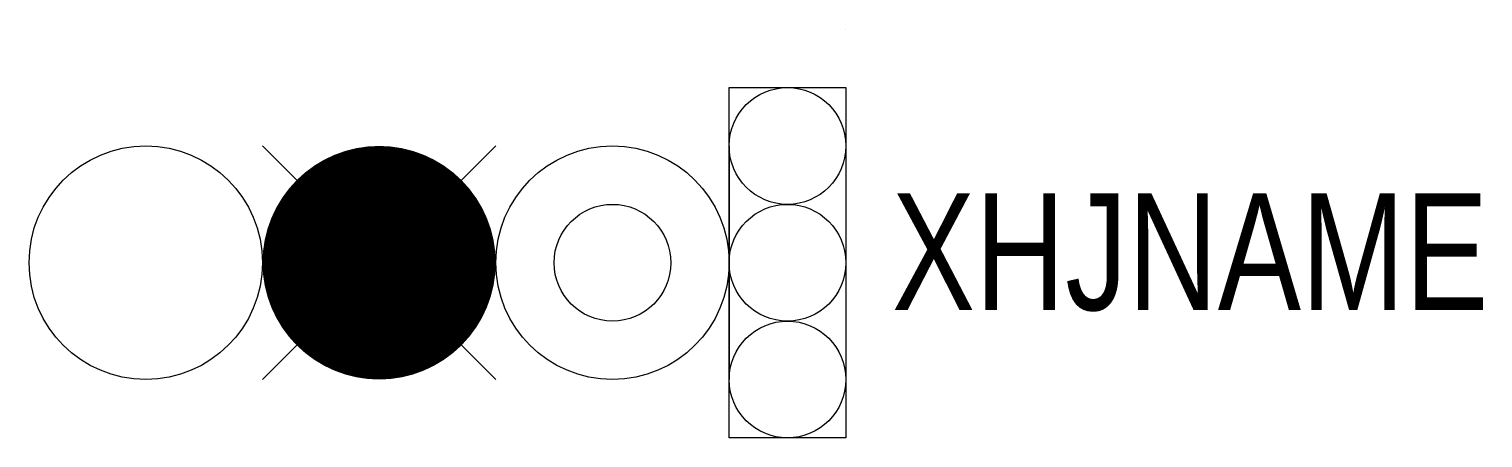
# Model space of a CAD drawing. Header units: millimetres. Extents: x -14 to 10.9, y -7 to 0.
import ezdxf

# ---------------------------------------------------------------- set-up
doc = ezdxf.new("R2010")
doc.units = ezdxf.units.MM

msp = doc.modelspace()

# ---------------------------------------------------------------- linework, layer by layer
for p, q in [((0, -0.001), (0, 0.001)), ((-2, -2), (-2, -6))]:
    msp.add_line(p, q)
at = {"color": 1}
for p, q in [((-10, -6), (-6, -2)), ((-10, -2), (-6, -6))]:
    msp.add_line(p, q, dxfattribs=at)
at = {"color": 0, "linetype": 'Continuous'}
msp.add_lwpolyline([(-2, -7), (-2, -1), (0, -1), (0, -7), (-2, -7)], dxfattribs=at)
at = {"color": 1, "const_width": 2}
msp.add_lwpolyline([(-9, -4, 1), (-7, -4, 1)], format="xyb", close=True, dxfattribs=at)
for centre, radius in [((-1, -2), 1), ((-4, -4), 2), ((-4, -4), 1), ((-1, -4), 1), ((-1, -6), 1)]:
    msp.add_circle(centre, radius)
at = {"color": 3}
msp.add_circle((-12, -4), 2, dxfattribs=at)

# ---------------------------------------------------------------- texts
at = {"width": 0.8}
msp.add_attdef('XHJNAME', (0.789, -4.812), 'S4', height=2, dxfattribs=at)

doc.saveas('drawing.dxf')
